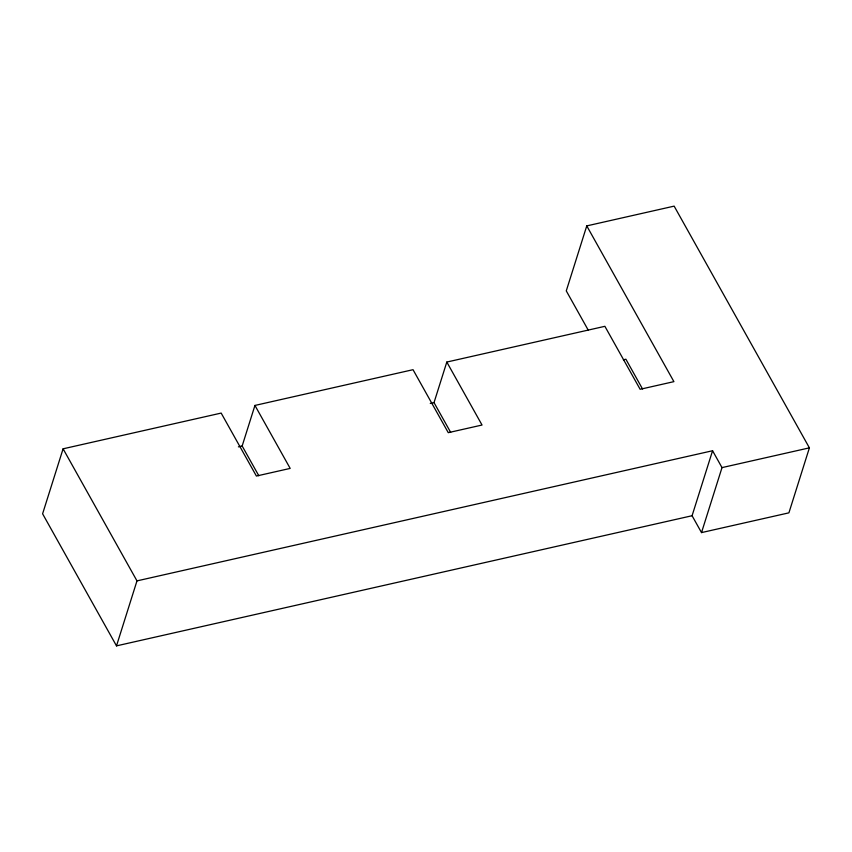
<?xml version="1.0" encoding="UTF-8"?>
<svg xmlns="http://www.w3.org/2000/svg" width="852" height="852" viewBox="0 0 852 852"><rect width="100%" height="100%" fill="white"/><g stroke="black" fill="none" stroke-linecap="round" stroke-linejoin="round"><path stroke-width="1.28" d="M692.08 515.726L701.515 532.596L788.909 512.84L809.4 447.854L674.145 206.131L586.762 225.897L673.911 381.643L640.129 389.289L604.888 326.316L446.81 362.057L482.04 425.031L448.269 432.667L413.028 369.693L254.94 405.435L290.181 468.408L256.399 476.044L221.169 413.082L63.091 448.812L42.6 513.799L116.5 645.869L692.08 515.726L712.57 450.74L136.98 580.883L116.5 645.869M258.816 475.757L242.16 445.99L254.94 405.435M450.676 432.379L434.019 402.613L446.81 362.057M586.762 225.897L566.271 290.883L588.327 330.31M701.515 532.596L722.006 467.61L712.57 450.74M238.4 446.842L242.16 445.99M430.271 403.454L434.019 402.613M623.387 359.8L625.89 359.224L642.546 388.991M722.006 467.61L809.4 447.854M63.091 448.812L136.98 580.883"/></g></svg>
